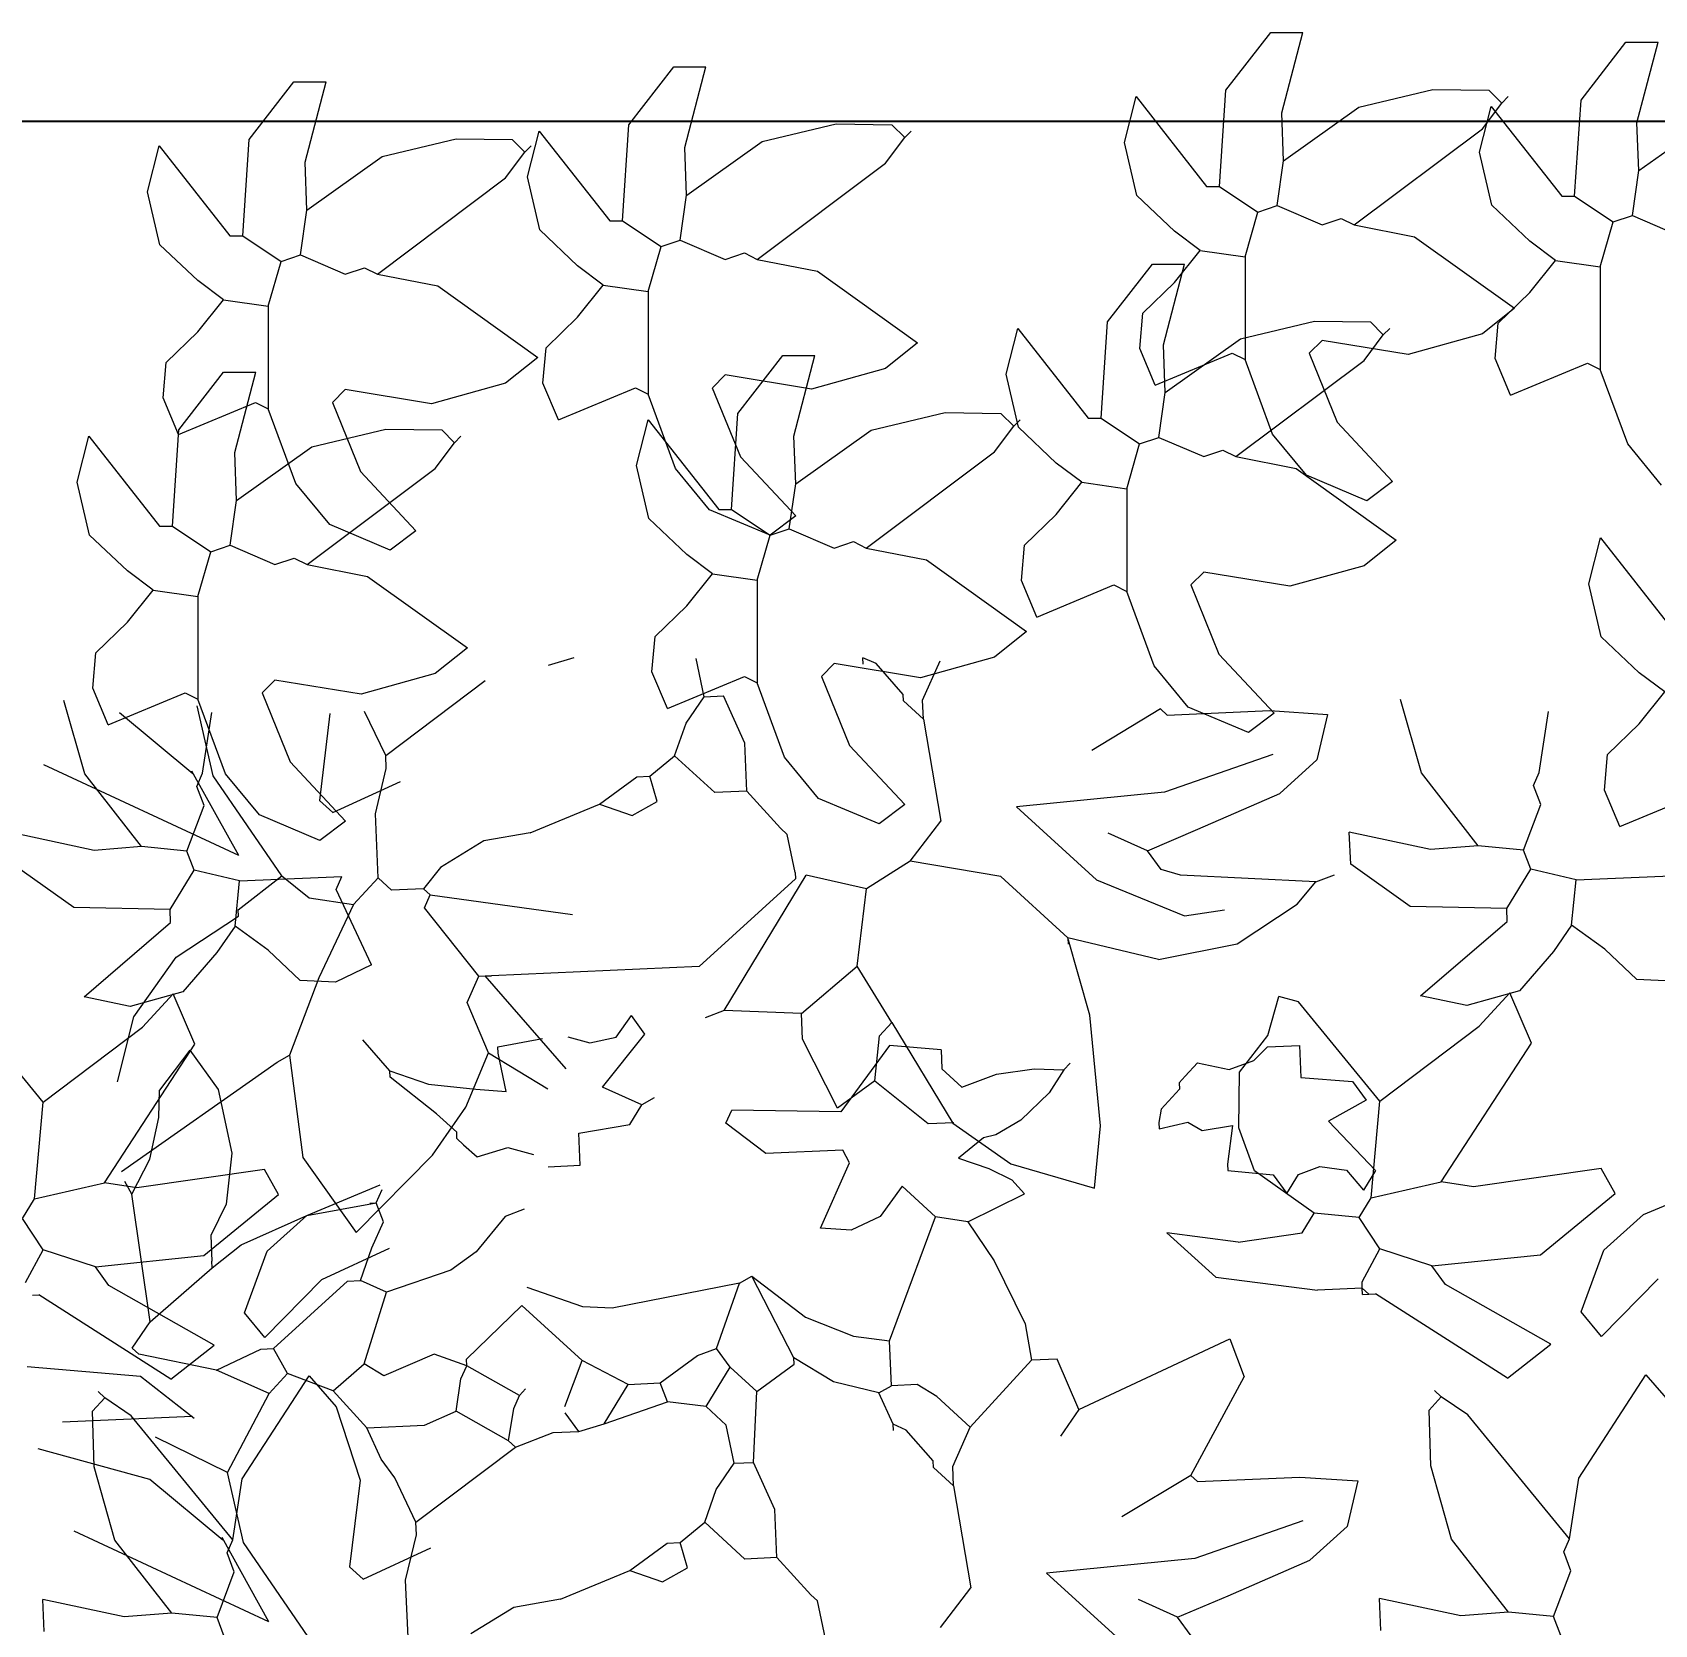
# Model space of a CAD drawing. Header units: centimetres. Extents: x 5667 to 17750, y 274 to 6203.
# Drawn here: x 13407.2 to 13487.9, y 1671.9 to 1751 of the extents above; entities that cross this region are included whole.
import ezdxf

# ---------------------------------------------------------------- set-up
doc = ezdxf.new("R2010")
doc.units = ezdxf.units.CM
doc.header["$MEASUREMENT"] = 0
doc.layers.get('0').update_dxf_attribs({"lineweight": 18})
doc.layers.add('G-ANNO-DIM', color=3, linetype='Continuous', lineweight=9)
doc.layers.add('G-HEDGE', color=104, linetype='Continuous', lineweight=9)
doc.styles.add('ARIAL', font='arial.ttf')
doc.dimstyles.new('TICK_36', dxfattribs={"dimtxt": 10, "dimasz": 3.6, "dimexe": 1.8, "dimexo": 1.2, "dimgap": 1.8, "dimtad": 0, "dimdec": 0, "dimzin": 0, "dimdsep": 46, "dimtxsty": 'ARIAL', "dimblk": 'OBLIQUE', "dimcen": 1.8, "dimdle": 1.8, "dimclrd": 256, "dimclrt": 256, "dimadec": 0, "dimazin": 0, "dimtfac": 1, "dimtdec": 0, "dimtmove": 1, "dimatfit": 3, "dimldrblk": 'OPEN90', "dimfxl": 1, "dimtolj": 1, "dimtzin": 0, "dimarcsym": 0})

# ---------------------------------------------------------------- blocks, each defined once
blk = doc.blocks.new('_Oblique')
at = {"color": 0, "linetype": 'ByBlock', "lineweight": -2}
blk.add_line((-0.5, -0.5), (0.5, 0.5), dxfattribs=at)
blk = doc.blocks.new('*D104')
at = {"layer": 'Defpoints', "color": 0, "transparency": 16777216}
for p in [(13297.182, 1746.602), (13297.735, 1492.602), (13616.14, 1492.602)]:
    blk.add_point(p, dxfattribs=at)
at = {"layer": 'G-ANNO-DIM', "lineweight": -2, "transparency": 16777216}
for p, q in [((13616.14, 1748.402), (13616.14, 1632.514)), ((13616.14, 1490.802), (13616.14, 1606.69))]:
    blk.add_line(p, q, dxfattribs=at)
at = {"layer": 'G-ANNO-DIM', "color": 0, "lineweight": -2, "transparency": 16777216}
for p, q in [((13298.382, 1746.602), (13617.94, 1746.602)), ((13298.935, 1492.602), (13617.94, 1492.602))]:
    blk.add_line(p, q, dxfattribs=at)
at = {"layer": 'G-ANNO-DIM', "lineweight": -2, "transparency": 16777216, "xscale": 3.6, "yscale": 3.6, "zscale": 3.6}
for p, rotation in [((13616.14, 1746.602), 90), ((13616.14, 1492.602), 270)]:
    blk.add_blockref('_Oblique', p, dxfattribs=dict(at, rotation=rotation))
at = {"layer": 'G-ANNO-DIM', "transparency": 16777216, "insert": (13616.14, 1619.602), "char_height": 10, "attachment_point": 5, "rotation": 90, "style": 'ARIAL'}
blk.add_mtext('\\A1;254', dxfattribs=at)
blk = doc.blocks.new('_Open90')
at = {"color": 0, "linetype": 'ByBlock', "lineweight": -2}
for p, q in [((-0.5, 0.5), (0, 0)), ((0, 0), (-1, 0)), ((0, 0), (-0.5, -0.5))]:
    blk.add_line(p, q, dxfattribs=at)

msp = doc.modelspace()

# ---------------------------------------------------------------- linework, layer by layer
at = {"layer": 'G-HEDGE'}
for p, q in [((13466.571, 1748.142), (13468.804, 1751.012)), ((13468.804, 1751.012), (13470.398, 1751.012)), ((13469.352, 1747.008), (13470.398, 1751.012)), ((13484.231, 1747.652), (13486.464, 1750.522)), ((13486.464, 1750.522), (13488.058, 1750.522)), ((13487.012, 1746.518), (13488.058, 1750.522)), ((13436.893, 1746.426), (13439.126, 1749.296)), ((13439.126, 1749.296), (13440.72, 1749.296)), ((13439.674, 1745.292), (13440.72, 1749.296)), ((13418.007, 1745.69), (13420.24, 1748.56)), ((13420.24, 1748.56), (13421.834, 1748.56)), ((13420.788, 1744.556), (13421.834, 1748.56)), ((13461.528, 1745.543), (13462.107, 1747.822)), ((13462.107, 1747.822), (13465.615, 1743.358)), ((13466.253, 1743.358), (13466.571, 1748.142)), ((13473.187, 1747.301), (13476.869, 1748.179)), ((13476.869, 1748.179), (13479.647, 1748.142)), ((13479.647, 1748.142), (13480.285, 1747.504)), ((13480.285, 1747.504), (13480.604, 1747.822)), ((13469.441, 1744.634), (13469.352, 1747.008)), ((13469.442, 1744.634), (13473.187, 1747.301)), ((13479.187, 1745.053), (13479.767, 1747.332)), ((13479.328, 1746.228), (13480.285, 1747.504)), ((13479.767, 1747.332), (13483.274, 1742.868)), ((13483.912, 1742.868), (13484.231, 1747.652)), ((13431.849, 1743.827), (13432.429, 1746.106)), ((13432.429, 1746.106), (13435.937, 1741.642)), ((13436.575, 1741.642), (13436.893, 1746.426)), ((13443.509, 1745.585), (13447.191, 1746.463)), ((13447.191, 1746.463), (13449.969, 1746.426)), ((13449.969, 1746.426), (13450.607, 1745.788)), ((13450.607, 1745.788), (13450.926, 1746.106)), ((13472.95, 1741.445), (13479.328, 1746.228)), ((13487.101, 1744.144), (13487.012, 1746.518)), ((13487.101, 1744.144), (13490.847, 1746.81)), ((13412.963, 1743.092), (13413.543, 1745.371)), ((13413.543, 1745.371), (13417.05, 1740.907)), ((13417.689, 1740.907), (13418.007, 1745.69)), ((13424.623, 1744.849), (13428.305, 1745.728)), ((13428.305, 1745.728), (13431.083, 1745.69)), ((13431.083, 1745.69), (13431.721, 1745.052)), ((13431.721, 1745.052), (13432.04, 1745.371)), ((13439.763, 1742.918), (13439.674, 1745.292)), ((13439.764, 1742.918), (13443.509, 1745.585)), ((13449.65, 1744.512), (13450.607, 1745.788)), ((13462.141, 1742.907), (13461.528, 1745.543)), ((13420.877, 1742.182), (13420.788, 1744.556)), ((13420.878, 1742.182), (13424.623, 1744.849)), ((13430.764, 1743.777), (13431.721, 1745.052)), ((13443.272, 1739.729), (13449.65, 1744.512)), ((13469.123, 1742.401), (13469.442, 1744.634)), ((13479.801, 1742.417), (13479.187, 1745.053)), ((13424.386, 1738.993), (13430.764, 1743.777)), ((13432.463, 1741.191), (13431.849, 1743.827)), ((13486.783, 1741.911), (13487.101, 1744.143)), ((13413.577, 1740.456), (13412.963, 1743.092)), ((13439.445, 1740.685), (13439.763, 1742.917)), ((13464.021, 1741.125), (13462.141, 1742.907)), ((13465.615, 1743.358), (13466.253, 1743.358)), ((13466.253, 1743.358), (13468.166, 1742.082)), ((13483.274, 1742.868), (13483.912, 1742.868)), ((13483.912, 1742.868), (13485.826, 1741.592)), ((13420.559, 1739.95), (13420.877, 1742.182)), ((13467.528, 1739.85), (13468.166, 1742.082)), ((13468.166, 1742.082), (13469.123, 1742.401)), ((13469.123, 1742.401), (13471.355, 1741.445)), ((13481.68, 1740.635), (13479.801, 1742.417)), ((13435.937, 1741.642), (13436.575, 1741.642)), ((13436.575, 1741.642), (13438.488, 1740.366)), ((13471.355, 1741.445), (13472.312, 1741.763)), ((13472.312, 1741.763), (13472.95, 1741.445)), ((13472.95, 1741.445), (13475.949, 1740.857)), ((13485.188, 1739.36), (13485.826, 1741.592)), ((13485.826, 1741.592), (13486.783, 1741.911)), ((13486.783, 1741.911), (13489.015, 1740.954)), ((13415.457, 1738.674), (13413.577, 1740.456)), ((13417.05, 1740.907), (13417.689, 1740.907)), ((13417.689, 1740.907), (13419.602, 1739.63)), ((13434.343, 1739.409), (13432.463, 1741.191)), ((13438.488, 1740.366), (13439.445, 1740.685)), ((13439.445, 1740.685), (13441.677, 1739.729)), ((13465.296, 1740.169), (13464.021, 1741.125)), ((13475.949, 1740.857), (13480.923, 1737.299)), ((13482.956, 1739.678), (13481.68, 1740.635)), ((13418.964, 1737.398), (13419.602, 1739.63)), ((13419.602, 1739.63), (13420.559, 1739.95)), ((13420.559, 1739.95), (13422.791, 1738.993)), ((13437.85, 1738.134), (13438.488, 1740.366)), ((13441.677, 1739.729), (13442.634, 1740.047)), ((13442.634, 1740.047), (13443.272, 1739.729)), ((13443.272, 1739.729), (13446.271, 1739.141)), ((13464.021, 1738.575), (13465.296, 1740.169)), ((13465.296, 1740.169), (13467.528, 1739.85)), ((13467.528, 1739.85), (13467.528, 1734.748)), ((13481.68, 1738.084), (13482.956, 1739.678)), ((13482.956, 1739.678), (13485.188, 1739.36)), ((13422.791, 1738.993), (13423.748, 1739.312)), ((13423.748, 1739.312), (13424.386, 1738.993)), ((13424.386, 1738.993), (13427.385, 1738.406)), ((13435.618, 1738.452), (13434.343, 1739.409)), ((13446.271, 1739.141), (13451.245, 1735.583)), ((13460.685, 1736.619), (13462.918, 1739.489)), ((13462.918, 1739.489), (13464.512, 1739.489)), ((13463.465, 1735.485), (13464.512, 1739.489)), ((13485.188, 1739.36), (13485.188, 1734.257)), ((13416.732, 1737.717), (13415.457, 1738.674)), ((13427.385, 1738.406), (13432.359, 1734.847)), ((13434.343, 1736.858), (13435.618, 1738.452)), ((13435.618, 1738.452), (13437.85, 1738.134)), ((13437.85, 1738.134), (13437.85, 1733.032)), ((13462.448, 1737.05), (13464.021, 1738.575)), ((13480.108, 1736.559), (13481.68, 1738.084)), ((13415.457, 1736.123), (13416.732, 1737.717)), ((13416.732, 1737.717), (13418.964, 1737.398)), ((13418.964, 1737.398), (13418.964, 1732.296)), ((13480.922, 1737.298), (13479.328, 1736.023)), ((13432.77, 1735.334), (13434.343, 1736.858)), ((13460.366, 1731.836), (13460.685, 1736.619)), ((13462.295, 1735.292), (13462.448, 1737.05)), ((13467.301, 1735.778), (13470.983, 1736.657)), ((13470.983, 1736.657), (13473.76, 1736.619)), ((13473.76, 1736.619), (13474.399, 1735.981)), ((13479.954, 1734.802), (13480.108, 1736.559)), ((13413.884, 1734.598), (13415.457, 1736.123)), ((13451.244, 1735.582), (13449.65, 1734.307)), ((13455.641, 1734.021), (13456.221, 1736.3)), ((13456.221, 1736.3), (13459.728, 1731.836)), ((13463.555, 1733.111), (13467.301, 1735.778)), ((13470.718, 1735.066), (13471.355, 1735.704)), ((13475.642, 1734.999), (13471.355, 1735.704)), ((13473.442, 1734.706), (13474.399, 1735.981)), ((13474.399, 1735.981), (13474.717, 1736.3)), ((13479.328, 1736.023), (13475.642, 1734.999)), ((13432.358, 1734.847), (13430.764, 1733.571)), ((13432.617, 1733.576), (13432.77, 1735.334)), ((13442.315, 1732.075), (13444.548, 1734.945)), ((13444.548, 1734.945), (13446.142, 1734.945)), ((13445.096, 1730.941), (13446.142, 1734.945)), ((13463.064, 1733.471), (13462.295, 1735.292)), ((13463.064, 1733.471), (13466.891, 1735.066)), ((13463.555, 1733.111), (13463.465, 1735.485)), ((13466.891, 1735.066), (13467.528, 1734.748)), ((13470.718, 1735.066), (13472.113, 1731.631)), ((13480.724, 1732.981), (13479.954, 1734.802)), ((13413.73, 1732.841), (13413.884, 1734.598)), ((13414.51, 1731.254), (13416.743, 1734.124)), ((13416.743, 1734.124), (13418.337, 1734.124)), ((13417.291, 1730.12), (13418.337, 1734.124)), ((13441.04, 1733.35), (13441.677, 1733.988)), ((13445.964, 1733.283), (13441.677, 1733.988)), ((13449.65, 1734.307), (13445.964, 1733.283)), ((13456.255, 1731.385), (13455.641, 1734.021)), ((13467.063, 1729.922), (13473.442, 1734.706)), ((13468.892, 1731.045), (13467.528, 1734.748)), ((13480.724, 1732.981), (13484.551, 1734.576)), ((13484.551, 1734.576), (13485.188, 1734.257)), ((13486.551, 1730.555), (13485.188, 1734.257)), ((13422.154, 1732.615), (13422.791, 1733.253)), ((13427.078, 1732.548), (13422.791, 1733.253)), ((13430.764, 1733.571), (13427.078, 1732.548)), ((13433.386, 1731.755), (13432.617, 1733.576)), ((13433.386, 1731.755), (13437.213, 1733.35)), ((13437.213, 1733.35), (13437.85, 1733.032)), ((13441.039, 1733.35), (13442.435, 1729.915)), ((13414.5, 1731.02), (13413.73, 1732.841)), ((13414.5, 1731.02), (13418.327, 1732.615)), ((13418.327, 1732.615), (13418.964, 1732.296)), ((13422.153, 1732.615), (13423.549, 1729.18)), ((13439.214, 1729.329), (13437.85, 1733.032)), ((13463.236, 1730.879), (13463.555, 1733.111)), ((13420.327, 1728.594), (13418.964, 1732.296)), ((13437.271, 1729.476), (13437.851, 1731.755)), ((13437.851, 1731.755), (13441.358, 1727.291)), ((13441.996, 1727.291), (13442.315, 1732.075)), ((13448.931, 1731.234), (13452.613, 1732.112)), ((13452.613, 1732.112), (13455.391, 1732.075)), ((13455.391, 1732.075), (13456.029, 1731.437)), ((13456.029, 1731.437), (13456.347, 1731.755)), ((13459.728, 1731.836), (13460.366, 1731.836)), ((13460.366, 1731.836), (13462.28, 1730.559)), ((13472.113, 1731.631), (13474.863, 1728.688)), ((13409.466, 1728.655), (13410.046, 1730.934)), ((13410.046, 1730.934), (13413.554, 1726.47)), ((13414.192, 1726.47), (13414.51, 1731.254)), ((13421.126, 1730.413), (13424.808, 1731.291)), ((13424.808, 1731.291), (13427.586, 1731.254)), ((13427.586, 1731.254), (13428.224, 1730.616)), ((13428.224, 1730.616), (13428.543, 1730.934)), ((13445.185, 1728.567), (13445.096, 1730.941)), ((13445.185, 1728.567), (13448.931, 1731.234)), ((13455.072, 1730.161), (13456.029, 1731.437)), ((13458.134, 1729.603), (13456.255, 1731.385)), ((13462.28, 1730.559), (13463.236, 1730.879)), ((13463.236, 1730.879), (13465.469, 1729.922)), ((13470.579, 1728.995), (13468.892, 1731.045)), ((13417.38, 1727.746), (13417.291, 1730.12)), ((13417.381, 1727.746), (13421.126, 1730.413)), ((13427.267, 1729.34), (13428.224, 1730.616)), ((13448.694, 1725.378), (13455.072, 1730.161)), ((13461.642, 1728.327), (13462.28, 1730.559)), ((13465.469, 1729.922), (13466.425, 1730.241)), ((13466.425, 1730.241), (13467.063, 1729.922)), ((13488.239, 1728.505), (13486.551, 1730.555)), ((13420.889, 1724.557), (13427.267, 1729.34)), ((13423.549, 1729.18), (13426.299, 1726.236)), ((13437.885, 1726.84), (13437.271, 1729.476)), ((13440.901, 1727.279), (13439.214, 1729.329)), ((13442.435, 1729.915), (13445.185, 1726.972)), ((13459.41, 1728.646), (13458.134, 1729.603)), ((13467.064, 1729.922), (13470.062, 1729.335)), ((13470.062, 1729.335), (13475.036, 1725.776)), ((13410.08, 1726.019), (13409.466, 1728.655)), ((13422.015, 1726.544), (13420.327, 1728.594)), ((13444.867, 1726.334), (13445.185, 1728.566)), ((13458.134, 1727.052), (13459.41, 1728.646)), ((13459.41, 1728.646), (13461.642, 1728.327)), ((13461.642, 1728.327), (13461.642, 1723.225)), ((13473.588, 1727.731), (13470.579, 1728.995)), ((13474.863, 1728.688), (13473.588, 1727.731)), ((13417.062, 1725.513), (13417.38, 1727.746)), ((13439.764, 1725.058), (13437.885, 1726.84)), ((13443.91, 1726.015), (13440.901, 1727.279)), ((13441.358, 1727.291), (13441.996, 1727.291)), ((13441.996, 1727.291), (13443.91, 1726.015)), ((13445.185, 1726.972), (13443.91, 1726.015)), ((13456.562, 1725.527), (13458.134, 1727.052)), ((13411.96, 1724.237), (13410.08, 1726.019)), ((13413.554, 1726.47), (13414.192, 1726.47)), ((13414.192, 1726.47), (13416.105, 1725.194)), ((13425.024, 1725.279), (13422.015, 1726.544)), ((13426.299, 1726.236), (13425.024, 1725.279)), ((13443.272, 1723.783), (13443.91, 1726.015)), ((13443.91, 1726.015), (13444.867, 1726.334)), ((13444.867, 1726.334), (13447.099, 1725.378)), ((13415.467, 1722.962), (13416.105, 1725.194)), ((13416.105, 1725.194), (13417.062, 1725.513)), ((13417.062, 1725.513), (13419.294, 1724.557)), ((13447.099, 1725.378), (13448.055, 1725.696)), ((13448.055, 1725.696), (13448.694, 1725.378)), ((13448.694, 1725.378), (13451.693, 1724.79)), ((13456.408, 1723.77), (13456.562, 1725.527)), ((13475.036, 1725.776), (13473.442, 1724.5)), ((13484.622, 1723.599), (13485.202, 1725.878)), ((13485.202, 1725.878), (13488.709, 1721.414)), ((13419.294, 1724.557), (13420.251, 1724.875)), ((13420.251, 1724.875), (13420.889, 1724.557)), ((13420.889, 1724.557), (13423.888, 1723.969)), ((13441.04, 1724.101), (13439.764, 1725.058)), ((13451.693, 1724.79), (13456.666, 1721.232)), ((13473.442, 1724.5), (13469.756, 1723.477)), ((13413.235, 1723.28), (13411.96, 1724.237)), ((13423.888, 1723.969), (13428.862, 1720.411)), ((13439.764, 1722.508), (13441.04, 1724.101)), ((13441.04, 1724.101), (13443.272, 1723.783)), ((13443.272, 1723.783), (13443.272, 1718.681)), ((13457.177, 1721.949), (13456.408, 1723.77)), ((13457.177, 1721.949), (13461.004, 1723.544)), ((13461.004, 1723.544), (13461.642, 1723.225)), ((13464.831, 1723.544), (13465.469, 1724.182)), ((13464.831, 1723.544), (13466.227, 1720.109)), ((13469.756, 1723.477), (13465.469, 1724.182)), ((13485.236, 1720.963), (13484.622, 1723.599)), ((13411.96, 1721.687), (13413.235, 1723.28)), ((13413.235, 1723.28), (13415.467, 1722.962)), ((13415.467, 1722.962), (13415.467, 1717.86)), ((13463.005, 1719.523), (13461.642, 1723.225)), ((13438.192, 1720.983), (13439.764, 1722.508)), ((13410.387, 1720.162), (13411.96, 1721.687)), ((13456.666, 1721.231), (13455.072, 1719.956)), ((13428.861, 1720.41), (13427.267, 1719.135)), ((13438.038, 1719.225), (13438.192, 1720.983)), ((13487.115, 1719.181), (13485.236, 1720.963)), ((13410.234, 1718.404), (13410.387, 1720.162)), ((13432.901, 1719.563), (13434.162, 1719.937)), ((13440.631, 1717.985), (13440.23, 1719.882)), ((13446.462, 1718.999), (13447.099, 1719.637)), ((13451.386, 1718.932), (13447.099, 1719.637)), ((13448.541, 1719.606), (13448.527, 1719.925)), ((13449.178, 1719.634), (13448.527, 1719.925)), ((13450.522, 1718.097), (13449.178, 1719.634)), ((13455.072, 1719.956), (13451.386, 1718.932)), ((13451.491, 1717.819), (13452.364, 1719.773)), ((13464.693, 1717.473), (13463.005, 1719.523)), ((13466.227, 1720.109), (13468.977, 1717.165)), ((13418.657, 1718.178), (13419.294, 1718.816)), ((13423.581, 1718.111), (13419.294, 1718.816)), ((13427.267, 1719.135), (13423.581, 1718.111)), ((13424.798, 1715.06), (13429.744, 1718.786)), ((13438.808, 1717.404), (13438.038, 1719.225)), ((13438.808, 1717.404), (13442.635, 1718.999)), ((13442.635, 1718.999), (13443.272, 1718.681)), ((13444.635, 1714.978), (13443.272, 1718.681)), ((13446.461, 1718.999), (13447.857, 1715.564)), ((13488.391, 1718.224), (13487.115, 1719.181)), ((13411.003, 1716.583), (13410.234, 1718.404)), ((13411.003, 1716.583), (13414.83, 1718.178)), ((13414.83, 1718.178), (13415.467, 1717.86)), ((13416.831, 1714.157), (13415.467, 1717.86)), ((13418.656, 1718.178), (13420.052, 1714.743)), ((13439.731, 1716.669), (13440.631, 1717.985)), ((13440.631, 1717.985), (13441.587, 1718.026)), ((13442.652, 1715.683), (13441.587, 1718.026)), ((13450.536, 1717.778), (13450.522, 1718.097)), ((13476.294, 1714.206), (13475.256, 1717.846)), ((13487.115, 1716.631), (13488.391, 1718.224)), ((13409.838, 1714.159), (13408.8, 1717.8)), ((13415.208, 1714.153), (13411.567, 1717.179)), ((13416.223, 1714.047), (13415.434, 1717.525)), ((13415.699, 1714.177), (13416.155, 1717.199)), ((13422.021, 1717.147), (13421.503, 1712.834)), ((13424.798, 1715.06), (13423.745, 1717.248)), ((13451.533, 1716.863), (13450.536, 1717.778)), ((13451.533, 1716.863), (13451.491, 1717.819)), ((13463.322, 1717.377), (13459.901, 1715.313)), ((13463.322, 1717.377), (13463.654, 1717.073)), ((13463.654, 1717.073), (13468.752, 1717.295)), ((13467.702, 1716.208), (13464.693, 1717.473)), ((13468.977, 1717.165), (13467.702, 1716.208)), ((13468.752, 1717.295), (13471.633, 1717.102)), ((13471.633, 1717.102), (13471.094, 1714.843)), ((13482.155, 1714.224), (13482.612, 1717.246)), ((13439.163, 1715.048), (13439.731, 1716.669)), ((13451.533, 1716.863), (13452.393, 1711.794)), ((13485.543, 1715.106), (13487.115, 1716.631)), ((13442.751, 1713.289), (13442.652, 1715.683)), ((13447.857, 1715.564), (13450.607, 1712.621)), ((13407.79, 1714.623), (13417.478, 1710.11)), ((13420.052, 1714.743), (13422.802, 1711.8)), ((13424.826, 1714.423), (13424.798, 1715.06)), ((13437.931, 1714.036), (13439.163, 1715.048)), ((13441.158, 1713.219), (13439.163, 1715.048)), ((13446.323, 1712.928), (13444.635, 1714.978)), ((13468.901, 1715.113), (13463.527, 1713.246)), ((13469.252, 1713.168), (13471.094, 1714.843)), ((13485.389, 1713.348), (13485.543, 1715.106)), ((13412.666, 1710.533), (13409.838, 1714.159)), ((13415.145, 1714.305), (13417.478, 1710.11)), ((13415.409, 1713.526), (13415.699, 1714.177)), ((13419.632, 1709.089), (13416.223, 1714.047)), ((13418.518, 1712.107), (13416.831, 1714.157)), ((13424.286, 1712.165), (13424.826, 1714.423)), ((13435.437, 1712.651), (13437.293, 1714.008)), ((13437.293, 1714.008), (13437.931, 1714.036)), ((13438.304, 1712.776), (13437.931, 1714.036)), ((13479.122, 1710.58), (13476.294, 1714.206)), ((13481.865, 1713.572), (13482.155, 1714.224)), ((13415.768, 1712.584), (13415.409, 1713.526)), ((13422.169, 1712.225), (13425.54, 1713.769)), ((13442.751, 1713.289), (13441.158, 1713.219)), ((13444.428, 1711.447), (13442.751, 1713.289)), ((13463.527, 1713.246), (13456.156, 1712.517)), ((13465.178, 1711.394), (13469.252, 1713.168)), ((13482.225, 1712.631), (13481.865, 1713.572)), ((13486.158, 1711.527), (13485.389, 1713.348)), ((13486.158, 1711.527), (13489.986, 1713.122)), ((13414.91, 1710.312), (13415.768, 1712.584)), ((13422.169, 1712.225), (13421.503, 1712.834)), ((13431.989, 1711.223), (13435.437, 1712.651)), ((13435.437, 1712.651), (13437.058, 1712.083)), ((13437.058, 1712.083), (13438.304, 1712.776)), ((13449.332, 1711.664), (13446.323, 1712.928)), ((13450.607, 1712.621), (13449.332, 1711.664)), ((13456.156, 1712.517), (13460.146, 1708.881)), ((13481.366, 1710.359), (13482.225, 1712.631)), ((13421.527, 1710.843), (13418.518, 1712.107)), ((13422.802, 1711.8), (13421.527, 1710.843)), ((13424.425, 1708.978), (13424.286, 1712.165)), ((13444.76, 1711.142), (13444.428, 1711.447)), ((13450.883, 1709.813), (13452.393, 1711.794)), ((13462.672, 1710.327), (13465.178, 1711.394)), ((13410.298, 1710.34), (13406.252, 1711.211)), ((13429.672, 1710.817), (13427.531, 1709.495)), ((13431.989, 1711.223), (13429.672, 1710.817)), ((13445.162, 1709.244), (13444.76, 1711.142)), ((13462.672, 1710.327), (13460.719, 1711.199)), ((13472.778, 1709.666), (13472.708, 1711.258)), ((13476.754, 1710.387), (13472.708, 1711.258)), ((13479.122, 1710.58), (13476.754, 1710.387)), ((13481.366, 1710.359), (13479.122, 1710.58)), ((13412.666, 1710.533), (13410.298, 1710.34)), ((13414.91, 1710.312), (13412.666, 1710.533)), ((13415.271, 1709.37), (13414.91, 1710.312)), ((13450.883, 1709.813), (13448.709, 1708.441)), ((13455.385, 1709.051), (13450.883, 1709.813)), ((13463.35, 1709.399), (13462.672, 1710.327)), ((13481.727, 1709.417), (13481.366, 1710.359)), ((13409.286, 1707.513), (13406.321, 1709.619)), ((13414.079, 1707.403), (13415.271, 1709.37)), ((13417.529, 1708.83), (13415.271, 1709.37)), ((13417.471, 1707.398), (13419.632, 1709.089)), ((13417.529, 1708.83), (13422.626, 1709.052)), ((13419.632, 1709.089), (13421.001, 1707.982)), ((13422.335, 1708.402), (13422.626, 1709.052)), ((13423.206, 1707.648), (13424.425, 1708.978)), ((13425.09, 1708.369), (13424.425, 1708.978)), ((13427.531, 1709.495), (13426.683, 1708.439)), ((13441.63, 1702.387), (13445.709, 1709.12)), ((13445.162, 1709.244), (13445.176, 1708.925)), ((13448.709, 1708.441), (13445.709, 1709.12)), ((13458.71, 1706.005), (13455.385, 1709.051)), ((13464.32, 1709.122), (13463.35, 1709.399)), ((13471.038, 1708.776), (13464.32, 1709.122)), ((13471.038, 1708.776), (13471.98, 1709.136)), ((13475.742, 1707.56), (13472.778, 1709.666)), ((13480.535, 1707.45), (13481.727, 1709.417)), ((13483.985, 1708.877), (13481.727, 1709.417)), ((13483.985, 1708.877), (13489.082, 1709.099)), ((13417.307, 1706.586), (13417.529, 1708.83)), ((13424.095, 1704.648), (13422.335, 1708.402)), ((13426.683, 1708.439), (13425.09, 1708.369)), ((13427.015, 1708.133), (13426.683, 1708.439)), ((13445.176, 1708.925), (13440.386, 1704.567)), ((13448.238, 1704.59), (13448.709, 1708.441)), ((13460.146, 1708.881), (13464.51, 1707.099)), ((13470.12, 1707.666), (13471.038, 1708.776)), ((13483.764, 1706.633), (13483.985, 1708.877)), ((13414.079, 1707.403), (13409.286, 1707.513)), ((13414.107, 1706.766), (13414.079, 1707.403)), ((13417.485, 1707.08), (13417.471, 1707.398)), ((13421.001, 1707.982), (13423.206, 1707.648)), ((13423.206, 1707.648), (13421.467, 1704.009)), ((13426.725, 1707.483), (13427.015, 1708.133)), ((13429.427, 1704.089), (13426.725, 1707.483)), ((13427.015, 1708.133), (13434.081, 1707.165)), ((13464.51, 1707.099), (13466.51, 1707.39)), ((13467.128, 1705.693), (13470.12, 1707.666)), ((13480.535, 1707.45), (13475.742, 1707.56)), ((13480.563, 1706.812), (13480.535, 1707.45)), ((13409.8, 1703.067), (13414.107, 1706.766)), ((13414.382, 1705.03), (13417.485, 1707.08)), ((13417.307, 1706.586), (13416.407, 1705.27)), ((13418.955, 1705.382), (13417.307, 1706.586)), ((13476.256, 1703.114), (13480.563, 1706.812)), ((13483.764, 1706.633), (13482.863, 1705.317)), ((13485.412, 1705.428), (13483.764, 1706.633)), ((13458.71, 1706.005), (13458.724, 1705.685)), ((13463.226, 1704.924), (13458.71, 1706.005)), ((13459.806, 1702.149), (13458.71, 1706.005)), ((13412.277, 1702.065), (13414.382, 1705.03)), ((13416.407, 1705.27), (13414.709, 1703.315)), ((13420.547, 1703.877), (13418.955, 1705.382)), ((13463.226, 1704.924), (13467.128, 1705.693)), ((13482.863, 1705.317), (13481.165, 1703.362)), ((13487.004, 1703.923), (13485.412, 1705.428)), ((13424.095, 1704.648), (13422.31, 1703.8)), ((13440.386, 1704.567), (13430.063, 1704.117)), ((13445.467, 1702.234), (13448.238, 1704.59)), ((13449.956, 1701.792), (13448.238, 1704.59)), ((13421.467, 1704.009), (13420.021, 1700.167)), ((13422.31, 1703.8), (13420.547, 1703.877)), ((13428.845, 1702.787), (13429.427, 1704.089)), ((13429.427, 1704.089), (13429.745, 1704.103)), ((13429.745, 1704.103), (13430.063, 1704.117)), ((13433.777, 1699.491), (13429.745, 1704.103)), ((13481.165, 1703.362), (13478.558, 1702.634)), ((13488.766, 1703.847), (13487.004, 1703.923)), ((13407.771, 1697.831), (13403.725, 1702.762)), ((13412.102, 1702.587), (13409.8, 1703.067)), ((13414.709, 1703.315), (13412.102, 1702.587)), ((13412.716, 1701.558), (13414.239, 1703.221)), ((13415.306, 1700.713), (13414.239, 1703.221)), ((13429.912, 1700.28), (13428.845, 1702.787)), ((13468.659, 1701.146), (13469.212, 1703.086)), ((13470.181, 1702.809), (13469.212, 1703.086)), ((13474.227, 1697.877), (13470.181, 1702.809)), ((13478.558, 1702.634), (13476.256, 1703.114)), ((13479.173, 1701.605), (13480.695, 1703.268)), ((13481.762, 1700.76), (13480.695, 1703.268)), ((13411.461, 1698.837), (13412.277, 1702.065)), ((13436.252, 1701.067), (13437.013, 1702.143)), ((13437.691, 1701.215), (13437.013, 1702.143)), ((13441.63, 1702.387), (13440.688, 1702.026)), ((13445.467, 1702.234), (13441.63, 1702.387)), ((13445.523, 1700.96), (13445.467, 1702.234)), ((13449.346, 1701.127), (13449.956, 1701.792)), ((13449.956, 1701.792), (13453.004, 1696.785)), ((13460.34, 1696.644), (13459.806, 1702.149)), ((13407.771, 1697.831), (13412.716, 1701.558)), ((13425.003, 1699.385), (13423.659, 1700.922)), ((13430.378, 1700.577), (13432.594, 1700.993)), ((13433.852, 1701.077), (13434.955, 1700.782)), ((13434.955, 1700.782), (13436.252, 1701.067)), ((13435.573, 1698.569), (13437.691, 1701.215)), ((13447.269, 1697.525), (13445.523, 1700.96)), ((13449.125, 1698.883), (13449.346, 1701.127)), ((13467.246, 1699.316), (13468.659, 1701.146)), ((13474.227, 1697.877), (13479.173, 1701.605)), ((13410.819, 1693.814), (13415.306, 1700.713)), ((13415.063, 1700.406), (13413.553, 1698.425)), ((13415.063, 1700.406), (13416.462, 1698.459)), ((13419.398, 1699.821), (13420.021, 1700.167)), ((13420.021, 1700.167), (13420.684, 1695.069)), ((13428.784, 1697.572), (13429.912, 1700.28)), ((13429.912, 1700.28), (13432.862, 1698.493)), ((13430.392, 1700.258), (13430.378, 1700.577)), ((13430.793, 1698.36), (13430.392, 1700.258)), ((13449.847, 1700.645), (13447.436, 1697.348)), ((13452.41, 1700.438), (13449.847, 1700.645)), ((13452.41, 1700.438), (13452.451, 1699.482)), ((13467.967, 1699.908), (13468.639, 1700.581)), ((13468.639, 1700.581), (13470.232, 1700.651)), ((13470.232, 1700.651), (13470.302, 1699.057)), ((13477.275, 1693.861), (13481.762, 1700.76)), ((13411.656, 1694.377), (13419.398, 1699.821)), ((13425.017, 1699.066), (13425.003, 1699.385)), ((13425.003, 1699.385), (13426.92, 1698.718)), ((13452.451, 1699.482), (13453.449, 1698.568)), ((13455.172, 1699.219), (13457.037, 1699.485)), ((13457.037, 1699.485), (13458.519, 1699.428)), ((13458.519, 1699.428), (13457.792, 1698.289)), ((13458.518, 1699.428), (13458.823, 1699.76)), ((13464.553, 1699.126), (13465.162, 1699.791)), ((13465.162, 1699.791), (13466.732, 1699.455)), ((13466.732, 1699.455), (13467.967, 1699.908)), ((13467.22, 1696.55), (13467.246, 1699.316)), ((13427.33, 1697.252), (13425.017, 1699.066)), ((13426.92, 1698.718), (13429.276, 1698.478)), ((13437.526, 1697.696), (13435.573, 1698.569)), ((13449.125, 1698.883), (13447.269, 1697.525)), ((13449.125, 1698.883), (13451.772, 1696.764)), ((13453.449, 1698.568), (13455.172, 1699.219)), ((13464.553, 1699.126), (13464.248, 1698.793)), ((13464.248, 1698.793), (13464.261, 1698.475)), ((13470.302, 1699.057), (13472.864, 1698.85)), ((13472.864, 1698.85), (13473.543, 1697.922)), ((13407.343, 1693.024), (13407.771, 1697.831)), ((13413.523, 1697.074), (13413.553, 1698.425)), ((13416.462, 1698.459), (13417.145, 1695.29)), ((13429.276, 1698.478), (13430.793, 1698.36)), ((13436.93, 1696.713), (13437.526, 1697.696)), ((13438.149, 1698.043), (13437.526, 1697.696)), ((13457.792, 1698.289), (13456.385, 1696.938)), ((13464.261, 1698.475), (13463.347, 1697.478)), ((13473.543, 1697.922), (13471.673, 1696.883)), ((13473.799, 1693.071), (13474.227, 1697.877)), ((13413.068, 1694.998), (13413.523, 1697.074)), ((13427.128, 1695.196), (13428.784, 1697.572)), ((13428.328, 1696.338), (13427.33, 1697.252)), ((13441.715, 1696.78), (13442.007, 1697.43)), ((13447.436, 1697.348), (13442.007, 1697.43)), ((13456.385, 1696.938), (13455.127, 1696.207)), ((13463.347, 1697.478), (13463.24, 1696.816)), ((13471.673, 1696.883), (13474.014, 1694.431)), ((13428.342, 1696.019), (13428.328, 1696.338)), ((13434.396, 1696.283), (13436.93, 1696.713)), ((13434.465, 1694.69), (13434.396, 1696.283)), ((13443.696, 1695.27), (13441.715, 1696.78)), ((13451.772, 1696.764), (13453.046, 1696.819)), ((13453.004, 1696.785), (13455.878, 1694.76)), ((13455.127, 1696.207), (13454.516, 1696.06)), ((13460.034, 1693.559), (13460.34, 1696.644)), ((13463.24, 1696.816), (13463.254, 1696.497)), ((13463.254, 1696.497), (13464.682, 1696.838)), ((13464.682, 1696.838), (13465.392, 1696.426)), ((13465.392, 1696.426), (13466.894, 1696.675)), ((13466.894, 1696.675), (13466.659, 1694.749)), ((13467.994, 1694.414), (13467.22, 1696.55)), ((13417.145, 1695.29), (13416.874, 1692.764)), ((13428.675, 1695.715), (13428.342, 1696.019)), ((13428.675, 1695.715), (13429.339, 1695.105)), ((13429.339, 1695.105), (13430.874, 1695.577)), ((13430.874, 1695.577), (13432.144, 1695.232)), ((13447.52, 1695.437), (13443.696, 1695.27)), ((13447.867, 1694.813), (13447.52, 1695.437)), ((13454.516, 1696.06), (13453.282, 1695.049)), ((13412.182, 1693.257), (13413.068, 1694.998)), ((13418.771, 1694.48), (13412.426, 1693.565)), ((13419.463, 1693.233), (13418.771, 1694.48)), ((13420.684, 1695.069), (13423.338, 1691.345)), ((13423.338, 1691.345), (13427.128, 1695.196)), ((13432.872, 1694.621), (13434.465, 1694.69)), ((13446.412, 1691.558), (13447.867, 1694.813)), ((13453.282, 1695.049), (13454.79, 1694.534)), ((13454.79, 1694.534), (13455.929, 1693.969)), ((13455.878, 1694.76), (13460.034, 1693.559)), ((13466.659, 1694.749), (13466.673, 1694.43)), ((13470.177, 1694.235), (13471.251, 1694.624)), ((13471.251, 1694.624), (13472.567, 1694.453)), ((13472.567, 1694.453), (13473.419, 1693.447)), ((13485.227, 1694.527), (13478.882, 1693.612)), ((13485.919, 1693.28), (13485.227, 1694.527)), ((13407.343, 1693.024), (13410.819, 1693.814)), ((13412.426, 1693.565), (13410.819, 1693.814)), ((13412.182, 1693.257), (13411.836, 1693.881)), ((13420.879, 1692.196), (13424.519, 1693.72)), ((13450.47, 1693.65), (13449.382, 1692.148)), ((13452.133, 1692.126), (13450.47, 1693.65)), ((13455.929, 1693.969), (13456.552, 1693.276)), ((13466.673, 1694.43), (13468.917, 1694.209)), ((13470.959, 1692.309), (13467.994, 1694.414)), ((13468.917, 1694.209), (13469.596, 1693.281)), ((13469.596, 1693.281), (13470.177, 1694.235)), ((13474.014, 1694.431), (13473.419, 1693.447)), ((13473.799, 1693.071), (13477.275, 1693.861)), ((13478.882, 1693.612), (13477.275, 1693.861)), ((13487.335, 1692.243), (13490.975, 1693.766)), ((13406.747, 1692.04), (13407.343, 1693.024)), ((13413.097, 1686.913), (13412.182, 1693.257)), ((13415.765, 1690.199), (13419.463, 1693.233)), ((13424.331, 1692.829), (13424.622, 1693.481)), ((13453.741, 1691.877), (13456.552, 1693.276)), ((13473.203, 1692.087), (13473.799, 1693.071)), ((13482.221, 1690.246), (13485.919, 1693.28)), ((13407.772, 1690.49), (13406.747, 1692.04)), ((13416.874, 1692.764), (13416.103, 1691.194)), ((13417.616, 1690.74), (13420.879, 1692.196)), ((13418.904, 1690.421), (13420.879, 1692.196)), ((13420.879, 1692.196), (13424.331, 1692.829)), ((13424.013, 1692.815), (13424.331, 1692.829)), ((13424.691, 1691.887), (13424.331, 1692.829)), ((13430.745, 1692.151), (13429.301, 1690.393)), ((13431.687, 1692.512), (13430.745, 1692.151)), ((13449.382, 1692.148), (13447.946, 1691.472)), ((13449.848, 1685.962), (13452.133, 1692.126)), ((13453.741, 1691.877), (13452.133, 1692.126)), ((13470.363, 1691.325), (13470.959, 1692.309)), ((13473.203, 1692.087), (13470.959, 1692.309)), ((13474.228, 1690.536), (13473.203, 1692.087)), ((13485.361, 1690.468), (13487.335, 1692.243)), ((13424.11, 1690.585), (13424.691, 1691.887)), ((13447.946, 1691.472), (13446.412, 1691.558)), ((13453.741, 1691.877), (13455.049, 1689.938)), ((13467.191, 1690.867), (13463.637, 1691.326)), ((13463.637, 1691.326), (13466.078, 1689.129)), ((13467.191, 1690.867), (13470.363, 1691.325)), ((13406.886, 1688.855), (13407.772, 1690.49)), ((13410.363, 1689.645), (13407.772, 1690.49)), ((13416.103, 1691.194), (13416.158, 1689.92)), ((13416.172, 1689.6), (13417.616, 1690.74)), ((13417.773, 1687.36), (13418.904, 1690.421)), ((13424.976, 1690.547), (13421.605, 1689.003)), ((13423.542, 1688.964), (13424.11, 1690.585)), ((13473.342, 1688.901), (13474.228, 1690.536)), ((13476.819, 1689.692), (13474.228, 1690.536)), ((13484.229, 1687.407), (13485.361, 1690.468)), ((13410.363, 1689.645), (13415.765, 1690.199)), ((13411.041, 1688.717), (13410.363, 1689.645)), ((13416.172, 1689.6), (13416.158, 1689.92)), ((13429.301, 1690.393), (13428.032, 1689.48)), ((13455.049, 1689.938), (13456.592, 1686.812)), ((13476.819, 1689.692), (13482.221, 1690.246)), ((13477.497, 1688.764), (13476.819, 1689.692)), ((13413.097, 1686.913), (13416.172, 1689.6)), ((13421.605, 1689.003), (13418.784, 1686.127)), ((13419.22, 1685.584), (13422.905, 1688.936)), ((13422.905, 1688.936), (13423.542, 1688.964)), ((13424.844, 1688.383), (13423.542, 1688.964)), ((13428.032, 1689.48), (13424.844, 1688.383)), ((13442.382, 1688.828), (13436.051, 1687.594)), ((13441.246, 1685.587), (13442.382, 1688.828)), ((13442.382, 1688.828), (13443.004, 1689.175)), ((13445.097, 1685.116), (13443.004, 1689.175)), ((13443.004, 1689.175), (13445.672, 1687.134)), ((13466.078, 1689.129), (13471.126, 1688.486)), ((13473.356, 1688.583), (13473.342, 1688.901)), ((13488.061, 1689.05), (13485.24, 1686.174)), ((13407.232, 1688.231), (13407.551, 1688.245)), ((13414.117, 1684.063), (13407.551, 1688.245)), ((13416.278, 1685.752), (13411.041, 1688.717)), ((13423.723, 1684.823), (13424.844, 1688.383)), ((13434.601, 1687.653), (13431.832, 1688.618)), ((13473.356, 1688.583), (13471.126, 1688.486)), ((13473.37, 1688.264), (13473.356, 1688.583)), ((13473.688, 1688.278), (13473.356, 1688.583)), ((13473.37, 1688.264), (13473.688, 1688.278)), ((13473.688, 1688.278), (13474.007, 1688.292)), ((13480.573, 1684.109), (13474.007, 1688.292)), ((13482.735, 1685.799), (13477.497, 1688.764)), ((13418.784, 1686.127), (13417.773, 1687.36)), ((13428.82, 1685.045), (13431.576, 1687.719)), ((13434.569, 1684.977), (13431.576, 1687.719)), ((13436.051, 1687.594), (13434.601, 1687.653)), ((13485.24, 1686.174), (13484.229, 1687.407)), ((13412.197, 1685.597), (13413.097, 1686.913)), ((13445.672, 1687.134), (13448.059, 1686.194)), ((13456.592, 1686.812), (13456.914, 1684.993)), ((13412.529, 1685.292), (13412.197, 1685.597)), ((13414.117, 1684.063), (13416.278, 1685.752)), ((13418.584, 1685.556), (13419.22, 1685.584)), ((13419.913, 1684.338), (13419.22, 1685.584)), ((13440.304, 1685.227), (13441.246, 1685.587)), ((13441.925, 1684.659), (13441.246, 1685.587)), ((13448.059, 1686.194), (13449.848, 1685.962)), ((13449.945, 1683.732), (13449.848, 1685.962)), ((13459.255, 1682.541), (13466.762, 1686.06)), ((13466.762, 1686.06), (13467.483, 1684.177)), ((13480.573, 1684.109), (13482.735, 1685.799)), ((13416.394, 1684.503), (13412.529, 1685.292)), ((13416.394, 1684.503), (13418.584, 1685.556)), ((13422.185, 1683.479), (13423.723, 1684.823)), ((13424.706, 1684.227), (13423.723, 1684.823)), ((13427.214, 1685.294), (13424.706, 1684.227)), ((13428.834, 1684.727), (13427.214, 1685.294)), ((13428.834, 1684.727), (13428.82, 1685.045)), ((13433.71, 1682.704), (13434.569, 1684.977)), ((13436.855, 1683.799), (13434.569, 1684.977)), ((13438.448, 1683.868), (13440.304, 1685.227)), ((13443.255, 1683.44), (13445.111, 1684.797)), ((13447.064, 1683.925), (13445.097, 1685.116)), ((13445.111, 1684.797), (13445.097, 1685.116)), ((13453.866, 1681.668), (13456.914, 1684.993)), ((13458.188, 1685.049), (13456.914, 1684.993)), ((13459.255, 1682.541), (13458.188, 1685.049)), ((13406.977, 1684.69), (13412.612, 1684.2)), ((13412.612, 1684.2), (13415.276, 1682.111)), ((13418.999, 1683.34), (13416.394, 1684.503)), ((13417.657, 1679.094), (13420.996, 1684.218)), ((13418.999, 1683.34), (13419.913, 1684.338)), ((13422.185, 1683.479), (13419.913, 1684.338)), ((13420.996, 1684.218), (13422.34, 1682.681)), ((13428.295, 1682.468), (13428.543, 1684.075)), ((13428.543, 1684.075), (13428.834, 1684.727)), ((13431.453, 1683.244), (13428.834, 1684.727)), ((13440.734, 1682.691), (13441.925, 1684.659)), ((13443.255, 1683.44), (13441.925, 1684.659)), ((13464.824, 1679.272), (13467.483, 1684.177)), ((13484.113, 1679.141), (13487.452, 1684.265)), ((13487.452, 1684.264), (13488.796, 1682.727)), ((13410.828, 1683.136), (13410.496, 1683.441)), ((13416.936, 1679.42), (13418.999, 1683.34)), ((13423.862, 1681.637), (13422.185, 1683.479)), ((13431.162, 1682.593), (13431.453, 1683.244)), ((13431.757, 1683.577), (13431.453, 1683.244)), ((13435.664, 1681.832), (13436.855, 1683.799)), ((13436.855, 1683.799), (13438.448, 1683.868)), ((13438.809, 1682.926), (13438.448, 1683.868)), ((13443.089, 1679.921), (13443.255, 1683.44)), ((13449.323, 1683.385), (13447.064, 1683.925)), ((13449.323, 1683.385), (13449.945, 1683.732)), ((13450.029, 1681.82), (13449.323, 1683.385)), ((13451.22, 1683.787), (13449.945, 1683.732)), ((13452.204, 1683.191), (13451.22, 1683.787)), ((13453.866, 1681.668), (13452.204, 1683.191)), ((13476.675, 1682.518), (13477.284, 1683.183)), ((13477.284, 1683.183), (13476.952, 1683.488)), ((13478.6, 1682.283), (13477.284, 1683.183)), ((13410.218, 1682.471), (13410.828, 1683.136)), ((13410.302, 1679.695), (13410.218, 1682.471)), ((13412.144, 1682.236), (13410.828, 1683.136)), ((13422.34, 1682.681), (13423.523, 1679.042)), ((13426.729, 1681.762), (13428.295, 1682.468)), ((13430.912, 1680.987), (13428.295, 1682.468)), ((13430.912, 1680.987), (13431.162, 1682.593)), ((13434.403, 1681.458), (13433.724, 1682.386)), ((13435.664, 1681.832), (13438.809, 1682.926)), ((13440.734, 1682.691), (13438.809, 1682.926)), ((13441.732, 1681.777), (13440.734, 1682.691)), ((13459.255, 1682.541), (13458.354, 1681.225)), ((13476.758, 1679.741), (13476.675, 1682.518)), ((13415.171, 1682.201), (13408.737, 1681.921)), ((13417.201, 1676.072), (13412.144, 1682.236)), ((13423.862, 1681.637), (13426.729, 1681.762)), ((13424.569, 1680.071), (13423.862, 1681.637)), ((13434.403, 1681.458), (13435.664, 1681.832)), ((13442.133, 1679.879), (13441.732, 1681.777)), ((13450.043, 1681.501), (13450.029, 1681.82)), ((13450.68, 1681.529), (13450.029, 1681.82)), ((13452.993, 1679.714), (13453.866, 1681.668)), ((13483.657, 1676.119), (13478.6, 1682.283)), ((13416.936, 1679.42), (13413.348, 1681.178)), ((13431.245, 1680.681), (13430.912, 1680.987)), ((13431.245, 1680.681), (13433.129, 1681.402)), ((13433.129, 1681.402), (13434.403, 1681.458)), ((13452.024, 1679.992), (13450.68, 1681.529)), ((13413.069, 1679.074), (13407.518, 1680.59)), ((13425.247, 1679.143), (13424.569, 1680.071)), ((13426.3, 1676.955), (13431.245, 1680.681)), ((13452.038, 1679.673), (13452.024, 1679.992)), ((13411.34, 1676.054), (13410.302, 1679.695)), ((13417.725, 1675.942), (13416.936, 1679.42)), ((13426.3, 1676.955), (13425.247, 1679.143)), ((13441.233, 1678.564), (13442.133, 1679.879)), ((13442.133, 1679.879), (13443.089, 1679.921)), ((13444.154, 1677.578), (13443.089, 1679.921)), ((13453.035, 1678.758), (13452.038, 1679.673)), ((13453.035, 1678.758), (13452.993, 1679.714)), ((13464.824, 1679.272), (13461.402, 1677.208)), ((13464.824, 1679.272), (13465.156, 1678.968)), ((13465.156, 1678.968), (13470.254, 1679.19)), ((13470.254, 1679.19), (13473.135, 1678.997)), ((13477.796, 1676.101), (13476.758, 1679.741)), ((13483.657, 1676.119), (13484.113, 1679.141)), ((13416.71, 1676.048), (13413.069, 1679.074)), ((13417.201, 1676.072), (13417.657, 1679.094)), ((13423.523, 1679.042), (13423.005, 1674.729)), ((13440.665, 1676.943), (13441.233, 1678.564)), ((13453.035, 1678.758), (13453.895, 1673.689)), ((13473.135, 1678.997), (13472.596, 1676.738)), ((13444.253, 1675.184), (13444.154, 1677.578)), ((13426.328, 1676.317), (13426.3, 1676.955)), ((13439.432, 1675.931), (13440.665, 1676.943)), ((13442.66, 1675.114), (13440.665, 1676.943)), ((13470.403, 1677.008), (13465.029, 1675.141)), ((13470.753, 1675.063), (13472.596, 1676.738)), ((13409.292, 1676.518), (13418.98, 1672.005)), ((13414.168, 1672.428), (13411.34, 1676.054)), ((13416.647, 1676.2), (13418.98, 1672.005)), ((13416.91, 1675.421), (13417.201, 1676.072)), ((13421.134, 1670.984), (13417.725, 1675.942)), ((13425.788, 1674.06), (13426.328, 1676.317)), ((13436.939, 1674.546), (13438.795, 1675.903)), ((13438.795, 1675.903), (13439.432, 1675.931)), ((13439.806, 1674.671), (13439.432, 1675.931)), ((13480.624, 1672.475), (13477.796, 1676.101)), ((13483.367, 1675.467), (13483.657, 1676.119)), ((13417.27, 1674.479), (13416.91, 1675.421)), ((13423.671, 1674.12), (13427.042, 1675.664)), ((13444.253, 1675.184), (13442.66, 1675.114)), ((13445.93, 1673.342), (13444.253, 1675.184)), ((13465.029, 1675.141), (13457.658, 1674.412)), ((13483.727, 1674.525), (13483.367, 1675.467)), ((13416.412, 1672.207), (13417.27, 1674.479)), ((13423.671, 1674.12), (13423.005, 1674.729)), ((13433.49, 1673.118), (13436.939, 1674.546)), ((13436.939, 1674.546), (13438.56, 1673.978)), ((13438.56, 1673.978), (13439.806, 1674.671)), ((13457.658, 1674.412), (13461.648, 1670.776)), ((13466.68, 1673.289), (13470.753, 1675.063)), ((13482.868, 1672.254), (13483.727, 1674.525)), ((13425.927, 1670.873), (13425.788, 1674.06)), ((13452.385, 1671.708), (13453.895, 1673.689)), ((13407.823, 1671.514), (13407.754, 1673.106)), ((13411.8, 1672.235), (13407.754, 1673.106)), ((13431.174, 1672.712), (13429.033, 1671.39)), ((13433.49, 1673.118), (13431.174, 1672.712)), ((13446.262, 1673.037), (13445.93, 1673.342)), ((13446.664, 1671.139), (13446.262, 1673.037)), ((13464.174, 1672.222), (13462.221, 1673.094)), ((13464.174, 1672.222), (13466.68, 1673.289)), ((13474.279, 1671.561), (13474.21, 1673.153)), ((13478.256, 1672.282), (13474.21, 1673.153)), ((13414.168, 1672.428), (13411.8, 1672.235)), ((13416.412, 1672.207), (13414.168, 1672.428)), ((13416.773, 1671.265), (13416.412, 1672.207)), ((13464.852, 1671.294), (13464.174, 1672.222)), ((13480.624, 1672.475), (13478.256, 1672.282)), ((13482.868, 1672.254), (13480.624, 1672.475)), ((13483.229, 1671.312), (13482.868, 1672.254))]:
    msp.add_line(p, q, dxfattribs=at)
msp.add_arc((13440.386, 1704.567), 0.0000399, 272.84952, 312.6525, dxfattribs=at)

# ---------------------------------------------------------------- dimensions: what is measured, and where the dimension line sits
at = {"layer": 'G-ANNO-DIM'}
dim = msp.add_linear_dim(base=(13616.14, 1492.602), p1=(13297.182, 1746.602), p2=(13297.735, 1492.602), angle=90, dimstyle='TICK_36', dxfattribs=at)
dim.commit()
dim.dimension.update_dxf_attribs({"geometry": '*D104', "text_midpoint": (13616.14, 1619.602)})

doc.saveas('drawing.dxf')
